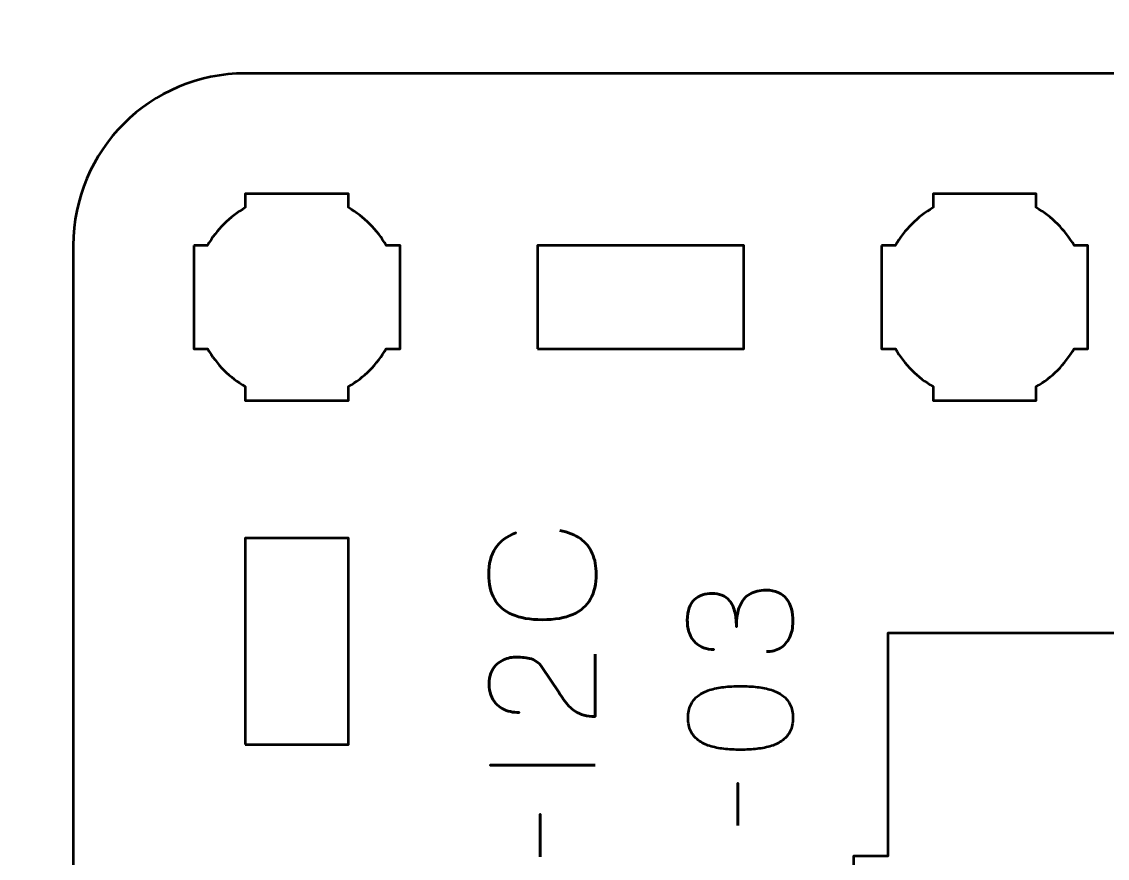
# Model space of a CAD drawing. Header units: centimetres. Extents: x -21 to 0, y -29.7 to 0.
# Drawn here: x -11.4 to -8.244, y -19.68 to -17.25 of the extents above; entities that cross this region are included whole.
import ezdxf

# ---------------------------------------------------------------- set-up
doc = ezdxf.new("R2010")
doc.units = ezdxf.units.CM
doc.header["$MEASUREMENT"] = 0
doc.layers.add('Layer 1', color=7, linetype='Continuous')

msp = doc.modelspace()

# ---------------------------------------------------------------- linework, layer by layer
at = {"layer": 'Layer 1', "lineweight": 53}
for points in [[(-9.9, -18.2), (-9.3, -18.2), (-9.3, -17.9), (-9.9, -17.9), (-9.9, -18.2)], [(-10.75, -19.35), (-10.45, -19.35), (-10.45, -18.75), (-10.75, -18.75), (-10.75, -19.35)]]:
    msp.add_lwpolyline(points, close=True, dxfattribs=at)
at = {"layer": 'Layer 1', "color": 1, "lineweight": 53}
msp.add_open_spline([(-21.00003, -29.19995), (-21.00003, -29.19995), (-21.00003, -8.29992), (-21.00003, -8.29992), (-21.00003, -8.29992), (-21.00003, -8.21709), (-20.93286, -8.14992), (-20.85003, -8.14992), (-20.85003, -8.14992), (-20.7672, -8.14992), (-20.70003, -8.08275), (-20.70003, -7.99992), (-20.70003, -7.99992), (-20.70003, -7.91709), (-20.7672, -7.84992), (-20.85003, -7.84992), (-20.85003, -7.84992), (-20.93286, -7.84992), (-21.00003, -7.78275), (-21.00003, -7.69992), (-21.00003, -7.69992), (-21.00003, -7.61709), (-20.93286, -7.54992), (-20.85003, -7.54992), (-20.85003, -7.54992), (-20.7672, -7.54992), (-20.70003, -7.48275), (-20.70003, -7.39992), (-20.70003, -7.39992), (-20.70003, -7.31709), (-20.7672, -7.24992), (-20.85003, -7.24992), (-20.85003, -7.24992), (-20.93286, -7.24992), (-21.00003, -7.18275), (-21.00003, -7.09992), (-21.00003, -7.09992), (-21.00003, -7.01709), (-20.93286, -6.94992), (-20.85003, -6.94992), (-20.85003, -6.94992), (-20.7672, -6.94992), (-20.70003, -6.88275), (-20.70003, -6.79992), (-20.70003, -6.79992), (-20.70003, -6.71709), (-20.7672, -6.64992), (-20.85003, -6.64992), (-20.85003, -6.64992), (-20.93286, -6.64992), (-21.00003, -6.58275), (-21.00003, -6.49992), (-21.00003, -6.49992), (-21.00003, -6.41709), (-20.93286, -6.34992), (-20.85003, -6.34992), (-20.85003, -6.34992), (-20.7672, -6.34992), (-20.70003, -6.28275), (-20.70003, -6.19992), (-20.70003, -6.19992), (-20.70003, -6.11709), (-20.7672, -6.04992), (-20.85003, -6.04992), (-20.85003, -6.04992), (-20.93286, -6.04992), (-21.00003, -5.98275), (-21.00003, -5.89992), (-21.00003, -5.89992), (-21.00003, -5.81709), (-20.93286, -5.74992), (-20.85003, -5.74992), (-20.85003, -5.74992), (-20.7672, -5.74992), (-20.70003, -5.68275), (-20.70003, -5.59992), (-20.70003, -5.59992), (-20.70003, -5.51709), (-20.7672, -5.44992), (-20.85003, -5.44992), (-20.85003, -5.44992), (-20.93286, -5.44992), (-21.00003, -5.38275), (-21.00003, -5.29992), (-21.00003, -5.29992), (-21.00003, -5.21709), (-20.93286, -5.14992), (-20.85003, -5.14992), (-20.85003, -5.14992), (-20.7672, -5.14992), (-20.70003, -5.08275), (-20.70003, -4.99992), (-20.70003, -4.99992), (-20.70003, -4.91709), (-20.7672, -4.84992), (-20.85003, -4.84992), (-20.85003, -4.84992), (-20.93286, -4.84992), (-21.00003, -4.78275), (-21.00003, -4.69992), (-21.00003, -4.69992), (-21.00003, -4.61709), (-20.93286, -4.54992), (-20.85003, -4.54992), (-20.85003, -4.54992), (-20.7672, -4.54992), (-20.70003, -4.48275), (-20.70003, -4.39992), (-20.70003, -4.39992), (-20.70003, -4.31709), (-20.7672, -4.24992), (-20.85003, -4.24992), (-20.85003, -4.24992), (-20.93286, -4.24992), (-21.00003, -4.18275), (-21.00003, -4.09992), (-21.00003, -4.09992), (-21.00003, -4.01709), (-20.93286, -3.94992), (-20.85003, -3.94992), (-20.85003, -3.94992), (-20.7672, -3.94992), (-20.70003, -3.88275), (-20.70003, -3.79992), (-20.70003, -3.79992), (-20.70003, -3.71709), (-20.7672, -3.64992), (-20.85003, -3.64992), (-20.85003, -3.64992), (-20.93286, -3.64992), (-21.00003, -3.58275), (-21.00003, -3.49992), (-21.00003, -3.49992), (-21.00003, -3.41709), (-20.93286, -3.34992), (-20.85003, -3.34992), (-20.85003, -3.34992), (-20.7672, -3.34992), (-20.70003, -3.28275), (-20.70003, -3.19992), (-20.70003, -3.19992), (-20.70003, -3.11709), (-20.7672, -3.04992), (-20.85003, -3.04992), (-20.85003, -3.04992), (-20.93286, -3.04992), (-21.00003, -2.98275), (-21.00003, -2.89992), (-21.00003, -2.89992), (-21.00003, -2.81709), (-20.93286, -2.74992), (-20.85003, -2.74992), (-20.85003, -2.74992), (-20.7672, -2.74992), (-20.70003, -2.68275), (-20.70003, -2.59992), (-20.70003, -2.59992), (-20.70003, -2.51709), (-20.7672, -2.44992), (-20.85003, -2.44992), (-20.85003, -2.44992), (-20.93286, -2.44992), (-21.00003, -2.38275), (-21.00003, -2.29992), (-21.00003, -2.29992), (-21.00003, -2.21709), (-20.93286, -2.14992), (-20.85003, -2.14992), (-20.85003, -2.14992), (-20.7672, -2.14992), (-20.70003, -2.08275), (-20.70003, -1.99992), (-20.70003, -1.99992), (-20.70003, -1.91709), (-20.7672, -1.84992), (-20.85003, -1.84992), (-20.85003, -1.84992), (-20.93286, -1.84992), (-21.00003, -1.78275), (-21.00003, -1.69992), (-21.00003, -1.69992), (-21.00003, -1.61709), (-20.93286, -1.54992), (-20.85003, -1.54992), (-20.85003, -1.54992), (-20.7672, -1.54992), (-20.70003, -1.48275), (-20.70003, -1.39992), (-20.70003, -1.39992), (-20.70003, -1.31709), (-20.7672, -1.24992), (-20.85003, -1.24992), (-20.85003, -1.24992), (-20.93286, -1.24992), (-21.00003, -1.18275), (-21.00003, -1.09992), (-21.00003, -1.09992), (-21.00003, -1.09992), (-21.00003, -0.49992), (-21.00003, -0.49992), (-21.00003, -0.49992), (-21.00003, -0.22295), (-20.77694, 0.00004), (-20.49994, 0.00004), (-20.49994, 0.00004), (-20.49994, 0.00004), (-0.50008, 0.00004), (-0.50008, 0.00004), (-0.50008, 0.00004), (-0.22294, 0.00004), (0.00002, -0.22295), (0.00002, -0.49992), (0.00002, -0.49992), (0.00002, -0.49992), (0.00002, -29.19995), (0.00002, -29.19995), (0.00002, -29.19995), (0.00002, -29.47695), (-0.22294, -29.70004), (-0.50008, -29.70004), (-0.50008, -29.70004), (-0.50008, -29.70004), (-20.49994, -29.70004), (-20.49994, -29.70004), (-20.49994, -29.70004), (-20.77694, -29.70004), (-21.00003, -29.47695), (-21.00003, -29.19995)], degree=3, knots=[0, 0, 0, 0, 0.0175439, 0.0175439, 0.0175439, 0.0175439, 0.0350877, 0.0350877, 0.0350877, 0.0350877, 0.0526316, 0.0526316, 0.0526316, 0.0526316, 0.0701754, 0.0701754, 0.0701754, 0.0701754, 0.0877193, 0.0877193, 0.0877193, 0.0877193, 0.1052632, 0.1052632, 0.1052632, 0.1052632, 0.122807, 0.122807, 0.122807, 0.122807, 0.1403509, 0.1403509, 0.1403509, 0.1403509, 0.1578947, 0.1578947, 0.1578947, 0.1578947, 0.1754386, 0.1754386, 0.1754386, 0.1754386, 0.1929825, 0.1929825, 0.1929825, 0.1929825, 0.2105263, 0.2105263, 0.2105263, 0.2105263, 0.2280702, 0.2280702, 0.2280702, 0.2280702, 0.245614, 0.245614, 0.245614, 0.245614, 0.2631579, 0.2631579, 0.2631579, 0.2631579, 0.2807018, 0.2807018, 0.2807018, 0.2807018, 0.2982456, 0.2982456, 0.2982456, 0.2982456, 0.3157895, 0.3157895, 0.3157895, 0.3157895, 0.3333333, 0.3333333, 0.3333333, 0.3333333, 0.3508772, 0.3508772, 0.3508772, 0.3508772, 0.3684211, 0.3684211, 0.3684211, 0.3684211, 0.3859649, 0.3859649, 0.3859649, 0.3859649, 0.4035088, 0.4035088, 0.4035088, 0.4035088, 0.4210526, 0.4210526, 0.4210526, 0.4210526, 0.4385965, 0.4385965, 0.4385965, 0.4385965, 0.4561404, 0.4561404, 0.4561404, 0.4561404, 0.4736842, 0.4736842, 0.4736842, 0.4736842, 0.4912281, 0.4912281, 0.4912281, 0.4912281, 0.5087719, 0.5087719, 0.5087719, 0.5087719, 0.5263158, 0.5263158, 0.5263158, 0.5263158, 0.5438596, 0.5438596, 0.5438596, 0.5438596, 0.5614035, 0.5614035, 0.5614035, 0.5614035, 0.5789474, 0.5789474, 0.5789474, 0.5789474, 0.5964912, 0.5964912, 0.5964912, 0.5964912, 0.6140351, 0.6140351, 0.6140351, 0.6140351, 0.6315789, 0.6315789, 0.6315789, 0.6315789, 0.6491228, 0.6491228, 0.6491228, 0.6491228, 0.6666667, 0.6666667, 0.6666667, 0.6666667, 0.6842105, 0.6842105, 0.6842105, 0.6842105, 0.7017544, 0.7017544, 0.7017544, 0.7017544, 0.7192982, 0.7192982, 0.7192982, 0.7192982, 0.7368421, 0.7368421, 0.7368421, 0.7368421, 0.754386, 0.754386, 0.754386, 0.754386, 0.7719298, 0.7719298, 0.7719298, 0.7719298, 0.7894737, 0.7894737, 0.7894737, 0.7894737, 0.8070175, 0.8070175, 0.8070175, 0.8070175, 0.8245614, 0.8245614, 0.8245614, 0.8245614, 0.8421053, 0.8421053, 0.8421053, 0.8421053, 0.8596491, 0.8596491, 0.8596491, 0.8596491, 0.877193, 0.877193, 0.877193, 0.877193, 0.8947368, 0.8947368, 0.8947368, 0.8947368, 0.9122807, 0.9122807, 0.9122807, 0.9122807, 0.9298246, 0.9298246, 0.9298246, 0.9298246, 0.9473684, 0.9473684, 0.9473684, 0.9473684, 0.9649123, 0.9649123, 0.9649123, 0.9649123, 0.9824561, 0.9824561, 0.9824561, 0.9824561, 1, 1, 1, 1], dxfattribs=at)
at = {"layer": 'Layer 1', "color": 3, "lineweight": 53}
msp.add_open_spline([(-11.25, -22.2), (-11.25, -22.2), (-11.25, -17.9), (-11.25, -17.9), (-11.25, -17.9), (-11.25, -17.62391), (-11.02609, -17.4), (-10.75, -17.4), (-10.75, -17.4), (-10.75, -17.4), (-6.45, -17.4), (-6.45, -17.4), (-6.45, -17.4), (-6.17391, -17.4), (-5.95, -17.62391), (-5.95, -17.9), (-5.95, -17.9), (-5.95, -17.9), (-5.95, -22.2), (-5.95, -22.2), (-5.95, -22.2), (-5.95, -22.47609), (-6.17391, -22.7), (-6.45, -22.7), (-6.45, -22.7), (-6.45, -22.7), (-7.965, -22.7), (-7.965, -22.7), (-7.965, -22.7), (-7.965, -22.7), (-7.965, -21.32699), (-7.965, -21.32699), (-7.965, -21.32699), (-7.965, -21.32699), (-7.711, -21.32699), (-7.711, -21.32699), (-7.711, -21.32699), (-7.711, -21.32699), (-7.711, -21.07299), (-7.711, -21.07299), (-7.711, -21.07299), (-7.711, -21.07299), (-7.965, -21.07299), (-7.965, -21.07299), (-7.965, -21.07299), (-7.965, -21.07299), (-7.965, -19.67299), (-7.965, -19.67299), (-7.965, -19.67299), (-7.965, -19.67299), (-8.065, -19.67302), (-8.065, -19.67302), (-8.065, -19.67302), (-8.065, -19.67302), (-8.065, -19.44998), (-8.065, -19.44998), (-8.065, -19.44998), (-8.065, -19.44998), (-8.065, -19.02501), (-8.065, -19.02501), (-8.065, -19.02501), (-8.065, -19.02501), (-8.881, -19.025), (-8.881, -19.025), (-8.881, -19.025), (-8.881, -19.025), (-8.881, -19.44998), (-8.881, -19.44998), (-8.881, -19.44998), (-8.881, -19.44998), (-8.881, -19.67302), (-8.881, -19.67302), (-8.881, -19.67302), (-8.881, -19.67302), (-8.981, -19.67299), (-8.981, -19.67299), (-8.981, -19.67299), (-8.981, -19.67299), (-8.981, -21.07299), (-8.981, -21.07299), (-8.981, -21.07299), (-8.981, -21.07299), (-9.489, -21.07299), (-9.489, -21.07299), (-9.489, -21.07299), (-9.489, -21.07299), (-9.489, -21.32699), (-9.489, -21.32699), (-9.489, -21.32699), (-9.489, -21.32699), (-9.235, -21.32699), (-9.235, -21.32699), (-9.235, -21.32699), (-9.235, -21.32699), (-9.235, -22.7), (-9.235, -22.7), (-9.235, -22.7), (-9.235, -22.7), (-9.696, -22.7), (-9.696, -22.7), (-9.696, -22.7), (-9.696, -22.61717), (-9.76317, -22.55), (-9.846, -22.55), (-9.846, -22.55), (-9.92883, -22.55), (-9.996, -22.61717), (-9.996, -22.7), (-9.996, -22.7), (-9.996, -22.7), (-10.75, -22.7), (-10.75, -22.7), (-10.75, -22.7), (-11.02609, -22.7), (-11.25, -22.47609), (-11.25, -22.2)], degree=3, knots=[0, 0, 0, 0, 0.0344828, 0.0344828, 0.0344828, 0.0344828, 0.0689655, 0.0689655, 0.0689655, 0.0689655, 0.1034483, 0.1034483, 0.1034483, 0.1034483, 0.137931, 0.137931, 0.137931, 0.137931, 0.1724138, 0.1724138, 0.1724138, 0.1724138, 0.2068966, 0.2068966, 0.2068966, 0.2068966, 0.2413793, 0.2413793, 0.2413793, 0.2413793, 0.2758621, 0.2758621, 0.2758621, 0.2758621, 0.3103448, 0.3103448, 0.3103448, 0.3103448, 0.3448276, 0.3448276, 0.3448276, 0.3448276, 0.3793103, 0.3793103, 0.3793103, 0.3793103, 0.4137931, 0.4137931, 0.4137931, 0.4137931, 0.4482759, 0.4482759, 0.4482759, 0.4482759, 0.4827586, 0.4827586, 0.4827586, 0.4827586, 0.5172414, 0.5172414, 0.5172414, 0.5172414, 0.5517241, 0.5517241, 0.5517241, 0.5517241, 0.5862069, 0.5862069, 0.5862069, 0.5862069, 0.6206897, 0.6206897, 0.6206897, 0.6206897, 0.6551724, 0.6551724, 0.6551724, 0.6551724, 0.6896552, 0.6896552, 0.6896552, 0.6896552, 0.7241379, 0.7241379, 0.7241379, 0.7241379, 0.7586207, 0.7586207, 0.7586207, 0.7586207, 0.7931034, 0.7931034, 0.7931034, 0.7931034, 0.8275862, 0.8275862, 0.8275862, 0.8275862, 0.862069, 0.862069, 0.862069, 0.862069, 0.8965517, 0.8965517, 0.8965517, 0.8965517, 0.9310345, 0.9310345, 0.9310345, 0.9310345, 0.9655172, 0.9655172, 0.9655172, 0.9655172, 1, 1, 1, 1], dxfattribs=at)
at = {"layer": 'Layer 1', "lineweight": 53}
for points in [[(-10.9, -17.9), (-10.9, -17.9), (-10.85985, -17.9), (-10.85985, -17.9), (-10.85985, -17.9), (-10.8335, -17.85447), (-10.79553, -17.8165), (-10.75, -17.79015), (-10.75, -17.79015), (-10.75, -17.79015), (-10.75, -17.75), (-10.75, -17.75), (-10.75, -17.75), (-10.75, -17.75), (-10.6, -17.75), (-10.6, -17.75), (-10.6, -17.75), (-10.6, -17.75), (-10.45, -17.75), (-10.45, -17.75), (-10.45, -17.75), (-10.45, -17.75), (-10.45, -17.79015), (-10.45, -17.79015), (-10.45, -17.79015), (-10.40447, -17.8165), (-10.3665, -17.85447), (-10.34015, -17.9), (-10.34015, -17.9), (-10.34015, -17.9), (-10.3, -17.9), (-10.3, -17.9), (-10.3, -17.9), (-10.3, -17.9), (-10.3, -18.05), (-10.3, -18.05), (-10.3, -18.05), (-10.3, -18.05), (-10.3, -18.2), (-10.3, -18.2), (-10.3, -18.2), (-10.3, -18.2), (-10.34015, -18.2), (-10.34015, -18.2), (-10.34015, -18.2), (-10.3665, -18.24553), (-10.40447, -18.2835), (-10.45, -18.30985), (-10.45, -18.30985), (-10.45, -18.30985), (-10.45, -18.35), (-10.45, -18.35), (-10.45, -18.35), (-10.45, -18.35), (-10.6, -18.35), (-10.6, -18.35), (-10.6, -18.35), (-10.6, -18.35), (-10.75, -18.35), (-10.75, -18.35), (-10.75, -18.35), (-10.75, -18.35), (-10.75, -18.30985), (-10.75, -18.30985), (-10.75, -18.30985), (-10.79553, -18.2835), (-10.8335, -18.24553), (-10.85985, -18.2), (-10.85985, -18.2), (-10.85985, -18.2), (-10.9, -18.2), (-10.9, -18.2), (-10.9, -18.2), (-10.9, -18.2), (-10.9, -18.05), (-10.9, -18.05), (-10.9, -18.05), (-10.9, -18.05), (-10.9, -17.9), (-10.9, -17.9)], [(-8.9, -17.9), (-8.9, -17.9), (-8.85985, -17.9), (-8.85985, -17.9), (-8.85985, -17.9), (-8.8335, -17.85447), (-8.79553, -17.8165), (-8.75, -17.79015), (-8.75, -17.79015), (-8.75, -17.79015), (-8.75, -17.75), (-8.75, -17.75), (-8.75, -17.75), (-8.75, -17.75), (-8.6, -17.75), (-8.6, -17.75), (-8.6, -17.75), (-8.6, -17.75), (-8.45, -17.75), (-8.45, -17.75), (-8.45, -17.75), (-8.45, -17.75), (-8.45, -17.79015), (-8.45, -17.79015), (-8.45, -17.79015), (-8.40447, -17.8165), (-8.3665, -17.85447), (-8.34015, -17.9), (-8.34015, -17.9), (-8.34015, -17.9), (-8.3, -17.9), (-8.3, -17.9), (-8.3, -17.9), (-8.3, -17.9), (-8.3, -18.05), (-8.3, -18.05), (-8.3, -18.05), (-8.3, -18.05), (-8.3, -18.2), (-8.3, -18.2), (-8.3, -18.2), (-8.3, -18.2), (-8.34015, -18.2), (-8.34015, -18.2), (-8.34015, -18.2), (-8.3665, -18.24553), (-8.40447, -18.2835), (-8.45, -18.30985), (-8.45, -18.30985), (-8.45, -18.30985), (-8.45, -18.35), (-8.45, -18.35), (-8.45, -18.35), (-8.45, -18.35), (-8.6, -18.35), (-8.6, -18.35), (-8.6, -18.35), (-8.6, -18.35), (-8.75, -18.35), (-8.75, -18.35), (-8.75, -18.35), (-8.75, -18.35), (-8.75, -18.30985), (-8.75, -18.30985), (-8.75, -18.30985), (-8.79553, -18.2835), (-8.8335, -18.24553), (-8.85985, -18.2), (-8.85985, -18.2), (-8.85985, -18.2), (-8.9, -18.2), (-8.9, -18.2), (-8.9, -18.2), (-8.9, -18.2), (-8.9, -18.05), (-8.9, -18.05), (-8.9, -18.05), (-8.9, -18.05), (-8.9, -17.9), (-8.9, -17.9)]]:
    msp.add_open_spline(points, degree=3, knots=[0, 0, 0, 0, 0.05, 0.05, 0.05, 0.05, 0.1, 0.1, 0.1, 0.1, 0.15, 0.15, 0.15, 0.15, 0.2, 0.2, 0.2, 0.2, 0.25, 0.25, 0.25, 0.25, 0.3, 0.3, 0.3, 0.3, 0.35, 0.35, 0.35, 0.35, 0.4, 0.4, 0.4, 0.4, 0.45, 0.45, 0.45, 0.45, 0.5, 0.5, 0.5, 0.5, 0.55, 0.55, 0.55, 0.55, 0.6, 0.6, 0.6, 0.6, 0.65, 0.65, 0.65, 0.65, 0.7, 0.7, 0.7, 0.7, 0.75, 0.75, 0.75, 0.75, 0.8, 0.8, 0.8, 0.8, 0.85, 0.85, 0.85, 0.85, 0.9, 0.9, 0.9, 0.9, 0.95, 0.95, 0.95, 0.95, 1, 1, 1, 1], dxfattribs=at)
at = {"layer": 'Layer 1', "color": 5, "lineweight": 53}
for points, knots in [([(-9.83556, -18.72832), (-9.81136, -18.73284), (-9.79139, -18.74074), (-9.77573, -18.75182), (-9.77573, -18.75182), (-9.76013, -18.76296), (-9.74856, -18.77722), (-9.74101, -18.79457), (-9.74101, -18.79457), (-9.73346, -18.81186), (-9.72965, -18.83218), (-9.72972, -18.85532), (-9.72972, -18.85532), (-9.72965, -18.88347), (-9.73509, -18.90739), (-9.74616, -18.92701), (-9.74616, -18.92701), (-9.75717, -18.94662), (-9.77417, -18.96158), (-9.79724, -18.97188), (-9.79724, -18.97188), (-9.82032, -18.98218), (-9.84988, -18.98733), (-9.88593, -18.9874), (-9.88593, -18.9874), (-9.92184, -18.98733), (-9.95134, -18.98218), (-9.97441, -18.97188), (-9.97441, -18.97188), (-9.99748, -18.96158), (-10.01455, -18.94662), (-10.02563, -18.92701), (-10.02563, -18.92701), (-10.03671, -18.90739), (-10.04221, -18.88347), (-10.04214, -18.85532), (-10.04214, -18.85532), (-10.04221, -18.82519), (-10.03579, -18.79994), (-10.02288, -18.77962), (-10.02288, -18.77962), (-10.00997, -18.75937), (-9.99, -18.74448), (-9.96298, -18.7351), (-9.96298, -18.7351), (-9.99, -18.74448), (-10.00997, -18.75937), (-10.02288, -18.77962), (-10.02288, -18.77962), (-10.03579, -18.79994), (-10.04221, -18.82519), (-10.04214, -18.85532), (-10.04214, -18.85532), (-10.04221, -18.88347), (-10.03671, -18.90739), (-10.02563, -18.92701), (-10.02563, -18.92701), (-10.01455, -18.94662), (-9.99748, -18.96158), (-9.97441, -18.97188), (-9.97441, -18.97188), (-9.95134, -18.98218), (-9.92184, -18.98733), (-9.88593, -18.9874), (-9.88593, -18.9874), (-9.84988, -18.98733), (-9.82032, -18.98218), (-9.79724, -18.97188), (-9.79724, -18.97188), (-9.77417, -18.96158), (-9.75717, -18.94662), (-9.74616, -18.92701), (-9.74616, -18.92701), (-9.73509, -18.90739), (-9.72965, -18.88347), (-9.72972, -18.85532), (-9.72972, -18.85532), (-9.72965, -18.83218), (-9.73346, -18.81186), (-9.74101, -18.79457), (-9.74101, -18.79457), (-9.74856, -18.77722), (-9.76013, -18.76296), (-9.77573, -18.75182), (-9.77573, -18.75182), (-9.79139, -18.74074), (-9.81136, -18.73284), (-9.83556, -18.72832)], [0, 0, 0, 0, 0.0454545, 0.0454545, 0.0454545, 0.0454545, 0.0909091, 0.0909091, 0.0909091, 0.0909091, 0.1363636, 0.1363636, 0.1363636, 0.1363636, 0.1818182, 0.1818182, 0.1818182, 0.1818182, 0.2272727, 0.2272727, 0.2272727, 0.2272727, 0.2727273, 0.2727273, 0.2727273, 0.2727273, 0.3181818, 0.3181818, 0.3181818, 0.3181818, 0.3636364, 0.3636364, 0.3636364, 0.3636364, 0.4090909, 0.4090909, 0.4090909, 0.4090909, 0.4545455, 0.4545455, 0.4545455, 0.4545455, 0.5, 0.5, 0.5, 0.5, 0.5454545, 0.5454545, 0.5454545, 0.5454545, 0.5909091, 0.5909091, 0.5909091, 0.5909091, 0.6363636, 0.6363636, 0.6363636, 0.6363636, 0.6818182, 0.6818182, 0.6818182, 0.6818182, 0.7272727, 0.7272727, 0.7272727, 0.7272727, 0.7727273, 0.7727273, 0.7727273, 0.7727273, 0.8181818, 0.8181818, 0.8181818, 0.8181818, 0.8636364, 0.8636364, 0.8636364, 0.8636364, 0.9090909, 0.9090909, 0.9090909, 0.9090909, 0.9545455, 0.9545455, 0.9545455, 0.9545455, 1, 1, 1, 1]), ([(-9.23442, -19.08011), (-9.21918, -19.08004), (-9.20592, -19.07651), (-9.19442, -19.06953), (-9.19442, -19.06953), (-9.18299, -19.06254), (-9.17403, -19.05259), (-9.16761, -19.03961), (-9.16761, -19.03961), (-9.16119, -19.02663), (-9.15794, -19.01104), (-9.1578, -18.9929), (-9.1578, -18.9929), (-9.1578, -18.97929), (-9.15921, -18.96694), (-9.16217, -18.95572), (-9.16217, -18.95572), (-9.16514, -18.94457), (-9.16972, -18.93498), (-9.176, -18.92686), (-9.176, -18.92686), (-9.18228, -18.91875), (-9.1904, -18.91254), (-9.20027, -18.9081), (-9.20027, -18.9081), (-9.21022, -18.90372), (-9.22215, -18.90154), (-9.23612, -18.90147), (-9.23612, -18.90147), (-9.25474, -18.90139), (-9.27048, -18.9052), (-9.28325, -18.91275), (-9.28325, -18.91275), (-9.29602, -18.9203), (-9.30561, -18.93202), (-9.31217, -18.94775), (-9.31217, -18.94775), (-9.31874, -18.96348), (-9.32205, -18.98366), (-9.32205, -19.00814), (-9.32205, -19.00814), (-9.32198, -18.98987), (-9.32367, -18.97456), (-9.32713, -18.96207), (-9.32713, -18.96207), (-9.33059, -18.94965), (-9.33546, -18.93971), (-9.34181, -18.93223), (-9.34181, -18.93223), (-9.34809, -18.92475), (-9.35557, -18.91932), (-9.36417, -18.91607), (-9.36417, -18.91607), (-9.37271, -18.91275), (-9.38209, -18.91113), (-9.39232, -18.9112), (-9.39232, -18.9112), (-9.40256, -18.91113), (-9.41201, -18.91254), (-9.42076, -18.91536), (-9.42076, -18.91536), (-9.42951, -18.91812), (-9.4372, -18.92263), (-9.44376, -18.92877), (-9.44376, -18.92877), (-9.45032, -18.93491), (-9.45547, -18.94302), (-9.45914, -18.95297), (-9.45914, -18.95297), (-9.46281, -18.96299), (-9.46464, -18.9752), (-9.46471, -18.98952), (-9.46471, -18.98952), (-9.46464, -19.00377), (-9.46253, -19.01626), (-9.45843, -19.02684), (-9.45843, -19.02684), (-9.45434, -19.0375), (-9.44877, -19.04624), (-9.44164, -19.0533), (-9.44164, -19.0533), (-9.43452, -19.06028), (-9.4264, -19.06551), (-9.41723, -19.06896), (-9.41723, -19.06896), (-9.40806, -19.07249), (-9.39832, -19.07418), (-9.38809, -19.07418), (-9.38809, -19.07418), (-9.39832, -19.07418), (-9.40806, -19.07249), (-9.41723, -19.06896), (-9.41723, -19.06896), (-9.4264, -19.06551), (-9.43452, -19.06028), (-9.44164, -19.0533), (-9.44164, -19.0533), (-9.44877, -19.04624), (-9.45434, -19.0375), (-9.45843, -19.02684), (-9.45843, -19.02684), (-9.46253, -19.01626), (-9.46464, -19.00377), (-9.46471, -18.98952), (-9.46471, -18.98952), (-9.46464, -18.9752), (-9.46281, -18.96299), (-9.45914, -18.95297), (-9.45914, -18.95297), (-9.45547, -18.94302), (-9.45032, -18.93491), (-9.44376, -18.92877), (-9.44376, -18.92877), (-9.4372, -18.92263), (-9.42951, -18.91812), (-9.42076, -18.91536), (-9.42076, -18.91536), (-9.41201, -18.91254), (-9.40256, -18.91113), (-9.39232, -18.9112), (-9.39232, -18.9112), (-9.38209, -18.91113), (-9.37271, -18.91275), (-9.36417, -18.91607), (-9.36417, -18.91607), (-9.35557, -18.91932), (-9.34809, -18.92475), (-9.34181, -18.93223), (-9.34181, -18.93223), (-9.33546, -18.93971), (-9.33059, -18.94965), (-9.32713, -18.96207), (-9.32713, -18.96207), (-9.32367, -18.97456), (-9.32198, -18.98987), (-9.32205, -19.00814), (-9.32205, -19.00814), (-9.32205, -18.98366), (-9.31874, -18.96348), (-9.31217, -18.94775), (-9.31217, -18.94775), (-9.30561, -18.93202), (-9.29602, -18.9203), (-9.28325, -18.91275), (-9.28325, -18.91275), (-9.27048, -18.9052), (-9.25474, -18.90139), (-9.23612, -18.90147), (-9.23612, -18.90147), (-9.22215, -18.90154), (-9.21022, -18.90372), (-9.20027, -18.9081), (-9.20027, -18.9081), (-9.1904, -18.91254), (-9.18228, -18.91875), (-9.176, -18.92686), (-9.176, -18.92686), (-9.16972, -18.93498), (-9.16514, -18.94457), (-9.16217, -18.95572), (-9.16217, -18.95572), (-9.15921, -18.96694), (-9.1578, -18.97929), (-9.1578, -18.9929), (-9.1578, -18.9929), (-9.15794, -19.01104), (-9.16119, -19.02663), (-9.16761, -19.03961), (-9.16761, -19.03961), (-9.17403, -19.05259), (-9.18299, -19.06254), (-9.19442, -19.06953), (-9.19442, -19.06953), (-9.20592, -19.07651), (-9.21918, -19.08004), (-9.23442, -19.08011)], [0, 0, 0, 0, 0.0227273, 0.0227273, 0.0227273, 0.0227273, 0.0454545, 0.0454545, 0.0454545, 0.0454545, 0.0681818, 0.0681818, 0.0681818, 0.0681818, 0.0909091, 0.0909091, 0.0909091, 0.0909091, 0.1136364, 0.1136364, 0.1136364, 0.1136364, 0.1363636, 0.1363636, 0.1363636, 0.1363636, 0.1590909, 0.1590909, 0.1590909, 0.1590909, 0.1818182, 0.1818182, 0.1818182, 0.1818182, 0.2045455, 0.2045455, 0.2045455, 0.2045455, 0.2272727, 0.2272727, 0.2272727, 0.2272727, 0.25, 0.25, 0.25, 0.25, 0.2727273, 0.2727273, 0.2727273, 0.2727273, 0.2954545, 0.2954545, 0.2954545, 0.2954545, 0.3181818, 0.3181818, 0.3181818, 0.3181818, 0.3409091, 0.3409091, 0.3409091, 0.3409091, 0.3636364, 0.3636364, 0.3636364, 0.3636364, 0.3863636, 0.3863636, 0.3863636, 0.3863636, 0.4090909, 0.4090909, 0.4090909, 0.4090909, 0.4318182, 0.4318182, 0.4318182, 0.4318182, 0.4545455, 0.4545455, 0.4545455, 0.4545455, 0.4772727, 0.4772727, 0.4772727, 0.4772727, 0.5, 0.5, 0.5, 0.5, 0.5227273, 0.5227273, 0.5227273, 0.5227273, 0.5454545, 0.5454545, 0.5454545, 0.5454545, 0.5681818, 0.5681818, 0.5681818, 0.5681818, 0.5909091, 0.5909091, 0.5909091, 0.5909091, 0.6136364, 0.6136364, 0.6136364, 0.6136364, 0.6363636, 0.6363636, 0.6363636, 0.6363636, 0.6590909, 0.6590909, 0.6590909, 0.6590909, 0.6818182, 0.6818182, 0.6818182, 0.6818182, 0.7045455, 0.7045455, 0.7045455, 0.7045455, 0.7272727, 0.7272727, 0.7272727, 0.7272727, 0.75, 0.75, 0.75, 0.75, 0.7727273, 0.7727273, 0.7727273, 0.7727273, 0.7954545, 0.7954545, 0.7954545, 0.7954545, 0.8181818, 0.8181818, 0.8181818, 0.8181818, 0.8409091, 0.8409091, 0.8409091, 0.8409091, 0.8636364, 0.8636364, 0.8636364, 0.8636364, 0.8863636, 0.8863636, 0.8863636, 0.8863636, 0.9090909, 0.9090909, 0.9090909, 0.9090909, 0.9318182, 0.9318182, 0.9318182, 0.9318182, 0.9545455, 0.9545455, 0.9545455, 0.9545455, 0.9772727, 0.9772727, 0.9772727, 0.9772727, 1, 1, 1, 1]), ([(-9.73311, -19.0873), (-9.73311, -19.0873), (-9.73311, -19.26891), (-9.73311, -19.26891), (-9.73311, -19.26891), (-9.74539, -19.26856), (-9.75625, -19.26701), (-9.76557, -19.26439), (-9.76557, -19.26439), (-9.77488, -19.26171), (-9.78306, -19.25812), (-9.79012, -19.25367), (-9.79012, -19.25367), (-9.79717, -19.24915), (-9.80345, -19.244), (-9.80896, -19.23815), (-9.80896, -19.23815), (-9.81453, -19.23229), (-9.81961, -19.22601), (-9.82441, -19.21924), (-9.82441, -19.21924), (-9.82914, -19.21247), (-9.83386, -19.20548), (-9.83852, -19.19821), (-9.83852, -19.19821), (-9.83852, -19.19821), (-9.88678, -19.12582), (-9.88678, -19.12582), (-9.88678, -19.12582), (-9.892, -19.11842), (-9.89764, -19.11263), (-9.90385, -19.10854), (-9.90385, -19.10854), (-9.90999, -19.10438), (-9.91648, -19.10148), (-9.92326, -19.09972), (-9.92326, -19.09972), (-9.9301, -19.09803), (-9.93701, -19.09697), (-9.94414, -19.09662), (-9.94414, -19.09662), (-9.95127, -19.09626), (-9.95839, -19.09612), (-9.96552, -19.09619), (-9.96552, -19.09619), (-9.97137, -19.09619), (-9.97765, -19.09697), (-9.98443, -19.09852), (-9.98443, -19.09852), (-9.99113, -19.10014), (-9.99783, -19.10268), (-10.00446, -19.10628), (-10.00446, -19.10628), (-10.0111, -19.10988), (-10.01716, -19.11468), (-10.02267, -19.12067), (-10.02267, -19.12067), (-10.0281, -19.12667), (-10.03247, -19.13408), (-10.03579, -19.1429), (-10.03579, -19.1429), (-10.03911, -19.15172), (-10.0408, -19.16209), (-10.04087, -19.17408), (-10.04087, -19.17408), (-10.0408, -19.18615), (-10.03911, -19.1968), (-10.03586, -19.20598), (-10.03586, -19.20598), (-10.03262, -19.21515), (-10.0281, -19.22298), (-10.02239, -19.22947), (-10.02239, -19.22947), (-10.01667, -19.23596), (-10.01004, -19.24118), (-10.00263, -19.24527), (-10.00263, -19.24527), (-9.99522, -19.24937), (-9.98732, -19.25233), (-9.97899, -19.25423), (-9.97899, -19.25423), (-9.97067, -19.25614), (-9.9622, -19.25706), (-9.95366, -19.25706), (-9.95366, -19.25706), (-9.9622, -19.25706), (-9.97067, -19.25614), (-9.97899, -19.25423), (-9.97899, -19.25423), (-9.98732, -19.25233), (-9.99522, -19.24937), (-10.00263, -19.24527), (-10.00263, -19.24527), (-10.01004, -19.24118), (-10.01667, -19.23596), (-10.02239, -19.22947), (-10.02239, -19.22947), (-10.0281, -19.22298), (-10.03262, -19.21515), (-10.03586, -19.20598), (-10.03586, -19.20598), (-10.03911, -19.1968), (-10.0408, -19.18615), (-10.04087, -19.17408), (-10.04087, -19.17408), (-10.0408, -19.16209), (-10.03911, -19.15172), (-10.03579, -19.1429), (-10.03579, -19.1429), (-10.03247, -19.13408), (-10.0281, -19.12667), (-10.02267, -19.12067), (-10.02267, -19.12067), (-10.01716, -19.11468), (-10.0111, -19.10988), (-10.00446, -19.10628), (-10.00446, -19.10628), (-9.99783, -19.10268), (-9.99113, -19.10014), (-9.98443, -19.09852), (-9.98443, -19.09852), (-9.97765, -19.09697), (-9.97137, -19.09619), (-9.96552, -19.09619), (-9.96552, -19.09619), (-9.95839, -19.09612), (-9.95127, -19.09626), (-9.94414, -19.09662), (-9.94414, -19.09662), (-9.93701, -19.09697), (-9.9301, -19.09803), (-9.92326, -19.09972), (-9.92326, -19.09972), (-9.91648, -19.10148), (-9.90999, -19.10438), (-9.90385, -19.10854), (-9.90385, -19.10854), (-9.89764, -19.11263), (-9.892, -19.11842), (-9.88678, -19.12582), (-9.88678, -19.12582), (-9.88678, -19.12582), (-9.83852, -19.19821), (-9.83852, -19.19821), (-9.83852, -19.19821), (-9.83386, -19.20548), (-9.82914, -19.21247), (-9.82441, -19.21924), (-9.82441, -19.21924), (-9.81961, -19.22601), (-9.81453, -19.23229), (-9.80896, -19.23815), (-9.80896, -19.23815), (-9.80345, -19.244), (-9.79717, -19.24915), (-9.79012, -19.25367), (-9.79012, -19.25367), (-9.78306, -19.25812), (-9.77488, -19.26171), (-9.76557, -19.26439), (-9.76557, -19.26439), (-9.75625, -19.26701), (-9.74539, -19.26856), (-9.73311, -19.26891), (-9.73311, -19.26891), (-9.73311, -19.26891), (-9.73311, -19.0873), (-9.73311, -19.0873)], [0, 0, 0, 0, 0.0238095, 0.0238095, 0.0238095, 0.0238095, 0.047619, 0.047619, 0.047619, 0.047619, 0.0714286, 0.0714286, 0.0714286, 0.0714286, 0.0952381, 0.0952381, 0.0952381, 0.0952381, 0.1190476, 0.1190476, 0.1190476, 0.1190476, 0.1428571, 0.1428571, 0.1428571, 0.1428571, 0.1666667, 0.1666667, 0.1666667, 0.1666667, 0.1904762, 0.1904762, 0.1904762, 0.1904762, 0.2142857, 0.2142857, 0.2142857, 0.2142857, 0.2380952, 0.2380952, 0.2380952, 0.2380952, 0.2619048, 0.2619048, 0.2619048, 0.2619048, 0.2857143, 0.2857143, 0.2857143, 0.2857143, 0.3095238, 0.3095238, 0.3095238, 0.3095238, 0.3333333, 0.3333333, 0.3333333, 0.3333333, 0.3571429, 0.3571429, 0.3571429, 0.3571429, 0.3809524, 0.3809524, 0.3809524, 0.3809524, 0.4047619, 0.4047619, 0.4047619, 0.4047619, 0.4285714, 0.4285714, 0.4285714, 0.4285714, 0.452381, 0.452381, 0.452381, 0.452381, 0.4761905, 0.4761905, 0.4761905, 0.4761905, 0.5, 0.5, 0.5, 0.5, 0.5238095, 0.5238095, 0.5238095, 0.5238095, 0.547619, 0.547619, 0.547619, 0.547619, 0.5714286, 0.5714286, 0.5714286, 0.5714286, 0.5952381, 0.5952381, 0.5952381, 0.5952381, 0.6190476, 0.6190476, 0.6190476, 0.6190476, 0.6428571, 0.6428571, 0.6428571, 0.6428571, 0.6666667, 0.6666667, 0.6666667, 0.6666667, 0.6904762, 0.6904762, 0.6904762, 0.6904762, 0.7142857, 0.7142857, 0.7142857, 0.7142857, 0.7380952, 0.7380952, 0.7380952, 0.7380952, 0.7619048, 0.7619048, 0.7619048, 0.7619048, 0.7857143, 0.7857143, 0.7857143, 0.7857143, 0.8095238, 0.8095238, 0.8095238, 0.8095238, 0.8333333, 0.8333333, 0.8333333, 0.8333333, 0.8571429, 0.8571429, 0.8571429, 0.8571429, 0.8809524, 0.8809524, 0.8809524, 0.8809524, 0.9047619, 0.9047619, 0.9047619, 0.9047619, 0.9285714, 0.9285714, 0.9285714, 0.9285714, 0.952381, 0.952381, 0.952381, 0.952381, 0.9761905, 0.9761905, 0.9761905, 0.9761905, 1, 1, 1, 1]), ([(-9.1578, -19.27272), (-9.15787, -19.25791), (-9.16048, -19.24514), (-9.16556, -19.23448), (-9.16556, -19.23448), (-9.17064, -19.2239), (-9.17791, -19.21508), (-9.18715, -19.20803), (-9.18715, -19.20803), (-9.19646, -19.20104), (-9.20747, -19.19554), (-9.22017, -19.19145), (-9.22017, -19.19145), (-9.23287, -19.18742), (-9.24677, -19.18453), (-9.26201, -19.18291), (-9.26201, -19.18291), (-9.27725, -19.18121), (-9.29327, -19.18037), (-9.3102, -19.18044), (-9.3102, -19.18044), (-9.32706, -19.18037), (-9.34308, -19.18121), (-9.35825, -19.18291), (-9.35825, -19.18291), (-9.37342, -19.18453), (-9.38739, -19.18742), (-9.40009, -19.19145), (-9.40009, -19.19145), (-9.41272, -19.19554), (-9.42372, -19.20104), (-9.43311, -19.20803), (-9.43311, -19.20803), (-9.44242, -19.21508), (-9.44969, -19.2239), (-9.45477, -19.23448), (-9.45477, -19.23448), (-9.45992, -19.24514), (-9.46253, -19.25791), (-9.4626, -19.27272), (-9.4626, -19.27272), (-9.46253, -19.28754), (-9.45992, -19.30031), (-9.45477, -19.31097), (-9.45477, -19.31097), (-9.44969, -19.32155), (-9.44242, -19.33037), (-9.43311, -19.33742), (-9.43311, -19.33742), (-9.42372, -19.34441), (-9.41272, -19.34991), (-9.40009, -19.354), (-9.40009, -19.354), (-9.38739, -19.35803), (-9.37342, -19.36092), (-9.35825, -19.36254), (-9.35825, -19.36254), (-9.34308, -19.36423), (-9.32706, -19.36508), (-9.3102, -19.36501), (-9.3102, -19.36501), (-9.29327, -19.36508), (-9.27725, -19.36423), (-9.26201, -19.36254), (-9.26201, -19.36254), (-9.24677, -19.36092), (-9.23287, -19.35803), (-9.22017, -19.354), (-9.22017, -19.354), (-9.20747, -19.34991), (-9.19646, -19.34441), (-9.18715, -19.33742), (-9.18715, -19.33742), (-9.17791, -19.33037), (-9.17064, -19.32155), (-9.16556, -19.31097), (-9.16556, -19.31097), (-9.16048, -19.30031), (-9.15787, -19.28754), (-9.1578, -19.27272)], [0, 0, 0, 0, 0.05, 0.05, 0.05, 0.05, 0.1, 0.1, 0.1, 0.1, 0.15, 0.15, 0.15, 0.15, 0.2, 0.2, 0.2, 0.2, 0.25, 0.25, 0.25, 0.25, 0.3, 0.3, 0.3, 0.3, 0.35, 0.35, 0.35, 0.35, 0.4, 0.4, 0.4, 0.4, 0.45, 0.45, 0.45, 0.45, 0.5, 0.5, 0.5, 0.5, 0.55, 0.55, 0.55, 0.55, 0.6, 0.6, 0.6, 0.6, 0.65, 0.65, 0.65, 0.65, 0.7, 0.7, 0.7, 0.7, 0.75, 0.75, 0.75, 0.75, 0.8, 0.8, 0.8, 0.8, 0.85, 0.85, 0.85, 0.85, 0.9, 0.9, 0.9, 0.9, 0.95, 0.95, 0.95, 0.95, 1, 1, 1, 1]), ([(-9.1578, -19.27272), (-9.15787, -19.25791), (-9.16048, -19.24514), (-9.16556, -19.23448), (-9.16556, -19.23448), (-9.17064, -19.2239), (-9.17791, -19.21508), (-9.18715, -19.20803), (-9.18715, -19.20803), (-9.19646, -19.20104), (-9.20747, -19.19554), (-9.22017, -19.19145), (-9.22017, -19.19145), (-9.23287, -19.18742), (-9.24677, -19.18453), (-9.26201, -19.18291), (-9.26201, -19.18291), (-9.27725, -19.18121), (-9.29327, -19.18037), (-9.3102, -19.18044), (-9.3102, -19.18044), (-9.32706, -19.18037), (-9.34308, -19.18121), (-9.35825, -19.18291), (-9.35825, -19.18291), (-9.37342, -19.18453), (-9.38739, -19.18742), (-9.40009, -19.19145), (-9.40009, -19.19145), (-9.41272, -19.19554), (-9.42372, -19.20104), (-9.43311, -19.20803), (-9.43311, -19.20803), (-9.44242, -19.21508), (-9.44969, -19.2239), (-9.45477, -19.23448), (-9.45477, -19.23448), (-9.45992, -19.24514), (-9.46253, -19.25791), (-9.4626, -19.27272), (-9.4626, -19.27272), (-9.46253, -19.28754), (-9.45992, -19.30031), (-9.45477, -19.31097), (-9.45477, -19.31097), (-9.44969, -19.32155), (-9.44242, -19.33037), (-9.43311, -19.33742), (-9.43311, -19.33742), (-9.42372, -19.34441), (-9.41272, -19.34991), (-9.40009, -19.354), (-9.40009, -19.354), (-9.38739, -19.35803), (-9.37342, -19.36092), (-9.35825, -19.36254), (-9.35825, -19.36254), (-9.34308, -19.36423), (-9.32706, -19.36508), (-9.3102, -19.36501), (-9.3102, -19.36501), (-9.29327, -19.36508), (-9.27725, -19.36423), (-9.26201, -19.36254), (-9.26201, -19.36254), (-9.24677, -19.36092), (-9.23287, -19.35803), (-9.22017, -19.354), (-9.22017, -19.354), (-9.20747, -19.34991), (-9.19646, -19.34441), (-9.18715, -19.33742), (-9.18715, -19.33742), (-9.17791, -19.33037), (-9.17064, -19.32155), (-9.16556, -19.31097), (-9.16556, -19.31097), (-9.16048, -19.30031), (-9.15787, -19.28754), (-9.1578, -19.27272)], [0, 0, 0, 0, 0.05, 0.05, 0.05, 0.05, 0.1, 0.1, 0.1, 0.1, 0.15, 0.15, 0.15, 0.15, 0.2, 0.2, 0.2, 0.2, 0.25, 0.25, 0.25, 0.25, 0.3, 0.3, 0.3, 0.3, 0.35, 0.35, 0.35, 0.35, 0.4, 0.4, 0.4, 0.4, 0.45, 0.45, 0.45, 0.45, 0.5, 0.5, 0.5, 0.5, 0.55, 0.55, 0.55, 0.55, 0.6, 0.6, 0.6, 0.6, 0.65, 0.65, 0.65, 0.65, 0.7, 0.7, 0.7, 0.7, 0.75, 0.75, 0.75, 0.75, 0.8, 0.8, 0.8, 0.8, 0.85, 0.85, 0.85, 0.85, 0.9, 0.9, 0.9, 0.9, 0.95, 0.95, 0.95, 0.95, 1, 1, 1, 1]), ([(-9.73311, -19.40988), (-9.73311, -19.40988), (-10.03833, -19.40988), (-10.03833, -19.40988), (-10.03833, -19.40988), (-10.03833, -19.40988), (-9.73311, -19.40988), (-9.73311, -19.40988)], [0, 0, 0, 0, 0.5, 0.5, 0.5, 0.5, 1, 1, 1, 1]), ([(-9.3174, -19.58514), (-9.3174, -19.58514), (-9.3174, -19.46195), (-9.3174, -19.46195), (-9.3174, -19.46195), (-9.3174, -19.46195), (-9.3174, -19.58514), (-9.3174, -19.58514)], [0, 0, 0, 0, 0.5, 0.5, 0.5, 0.5, 1, 1, 1, 1]), ([(-9.89271, -19.67573), (-9.89271, -19.67573), (-9.89271, -19.55254), (-9.89271, -19.55254), (-9.89271, -19.55254), (-9.89271, -19.55254), (-9.89271, -19.67573), (-9.89271, -19.67573)], [0, 0, 0, 0, 0.5, 0.5, 0.5, 0.5, 1, 1, 1, 1])]:
    msp.add_open_spline(points, degree=3, knots=knots, dxfattribs=at)

doc.saveas('drawing.dxf')
